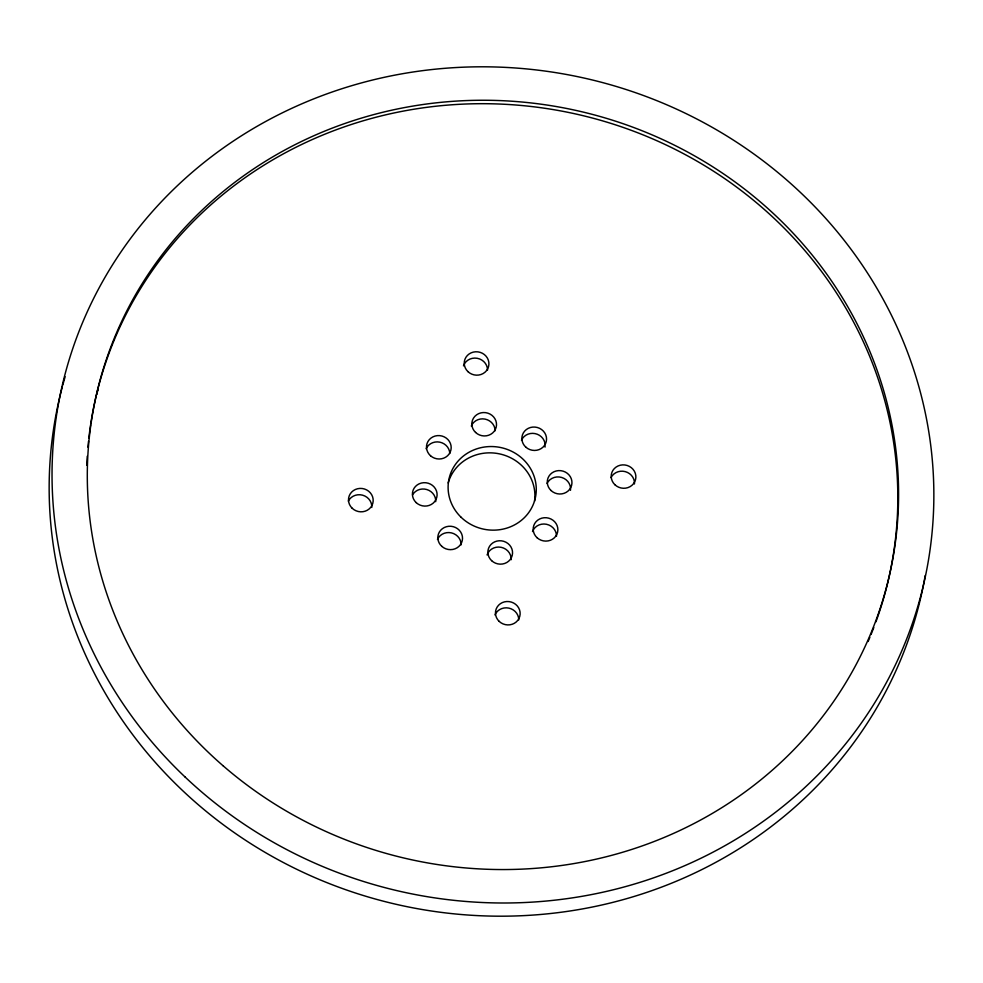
<?xml version="1.0" encoding="UTF-8"?>
<svg xmlns="http://www.w3.org/2000/svg" width="983" height="983" viewBox="0 0 983 983"><rect width="100%" height="100%" fill="white"/><g stroke="black" fill="none" stroke-linecap="round" stroke-linejoin="round"><path stroke-width="1.47" d="M90.841 423.292A406.655 383.567 12.3 0 1 587.773 116.842A406.655 383.567 12.3 0 1 875.914 621.858M873.801 627.51A406.655 383.567 12.3 0 1 871.036 634.526M869.881 637.316A406.655 383.567 12.3 0 1 868.112 641.481M86.811 465.291A406.655 383.567 12.3 0 1 87.254 456.247M87.942 447.228A406.655 383.567 12.3 0 1 88.519 441.232M88.839 438.234A406.655 383.567 12.3 0 1 90.608 424.779M96.789 394.22A406.655 383.567 12.3 0 1 98.349 388.396M448.187 482.985A44.198 41.691 12.3 0 1 499.389 453.851A44.198 41.691 12.3 0 1 534.519 501.207M487.064 554.928A12.374 11.673 12.3 0 1 501.072 547.298A12.374 11.673 12.3 0 1 511.148 559.72M437.447 539.397A12.374 11.673 12.3 0 1 451.43 532.884A12.374 11.673 12.3 0 1 461.138 544.852M412.541 494.867A12.374 11.673 12.3 0 1 426.769 489.522A12.374 11.673 12.3 0 1 435.715 501.662M426.118 448.739A12.374 11.673 12.3 0 1 439.72 442.141A12.374 11.673 12.3 0 1 449.809 453.458M471.299 426.032A12.374 11.673 12.3 0 1 485.049 419.102A12.374 11.673 12.3 0 1 495.137 430.775M521.469 440.2A12.374 11.673 12.3 0 1 535.071 433.601A12.374 11.673 12.3 0 1 545.16 444.918M545.123 446.38A12.374 11.673 12.3 0 1 545.024 447.105M547.039 483.427A12.374 11.673 12.3 0 1 561.625 477.443A12.374 11.673 12.3 0 1 570.496 490.308M532.516 531.533A12.374 11.673 12.3 0 1 546.413 524.258A12.374 11.673 12.3 0 1 556.501 536.3M348.314 501.146A12.374 11.673 12.3 0 1 362.58 495.174A12.374 11.673 12.3 0 1 371.783 507.486M611.008 477.603A12.374 11.673 12.3 0 1 625.274 471.631A12.374 11.673 12.3 0 1 634.477 483.955M494.965 614.916A12.374 11.673 12.3 0 1 508.789 608.096A12.374 11.673 12.3 0 1 518.766 619.868M463.472 365.848A12.374 11.673 12.3 0 1 477.173 358.279A12.374 11.673 12.3 0 1 487.543 370.112M925.2 575.534A442.018 416.927 12.3 0 1 400.806 905.355A442.018 416.927 12.3 0 1 62.396 386.552M62.765 385.152A442.018 416.927 12.3 0 1 65.136 376.747M461.113 517.279A44.198 41.691 12.3 0 0 534.813 500.015A44.198 41.691 12.3 0 0 480.638 447.744A44.198 41.691 12.3 0 0 461.113 517.279M491.611 560.654A12.374 11.673 12.3 0 0 512.18 555.579A12.374 11.673 12.3 0 0 496.82 541.117A12.374 11.673 12.3 0 0 491.611 560.654M441.871 546.413A12.374 11.673 12.3 0 0 462.243 540.711A12.374 11.673 12.3 0 0 446.429 526.704A12.374 11.673 12.3 0 0 441.871 546.413M416.165 502.596A12.374 11.673 12.3 0 0 436.735 497.509A12.374 11.673 12.3 0 0 421.388 483.046A12.374 11.673 12.3 0 0 416.165 502.596M430.529 455.756A12.374 11.673 12.3 0 0 450.902 450.067A12.374 11.673 12.3 0 0 435.088 436.047A12.374 11.673 12.3 0 0 430.529 455.756M475.575 432.446A12.374 11.673 12.3 0 0 496.145 427.372A12.374 11.673 12.3 0 0 480.798 412.909A12.374 11.673 12.3 0 0 475.575 432.446M525.893 447.204A12.374 11.673 12.3 0 0 546.265 441.514A12.374 11.673 12.3 0 0 530.451 427.507A12.374 11.673 12.3 0 0 525.893 447.204M551.021 490.505A12.374 11.673 12.3 0 0 571.59 485.43A12.374 11.673 12.3 0 0 556.231 470.968A12.374 11.673 12.3 0 0 551.021 490.505M537.222 537.861A12.374 11.673 12.3 0 0 557.594 532.172A12.374 11.673 12.3 0 0 541.78 518.164A12.374 11.673 12.3 0 0 537.222 537.861M499.131 621.342A12.374 11.673 12.3 0 0 519.749 616.452A12.374 11.673 12.3 0 0 504.525 601.854A12.374 11.673 12.3 0 0 499.131 621.342M614.866 484.705A12.374 11.673 12.3 0 0 635.485 479.802A12.374 11.673 12.3 0 0 620.261 465.217A12.374 11.673 12.3 0 0 614.866 484.705M467.908 371.599A12.374 11.673 12.3 0 0 488.526 366.696A12.374 11.673 12.3 0 0 473.302 352.111A12.374 11.673 12.3 0 0 467.908 371.599M352.172 508.248A12.374 11.673 12.3 0 0 372.79 503.345A12.374 11.673 12.3 0 0 357.566 488.748A12.374 11.673 12.3 0 0 352.172 508.248M185.111 777.037A442.018 416.927 12.3 0 0 920.235 597.848A442.018 416.927 12.3 0 0 373.466 79.807A442.018 416.927 12.3 0 0 185.111 777.037M223.006 765.708A406.655 383.567 12.3 0 0 890.131 572.155A406.655 383.567 12.3 0 0 365.688 116.842A406.655 383.567 12.3 0 0 223.006 765.708"/></g></svg>
